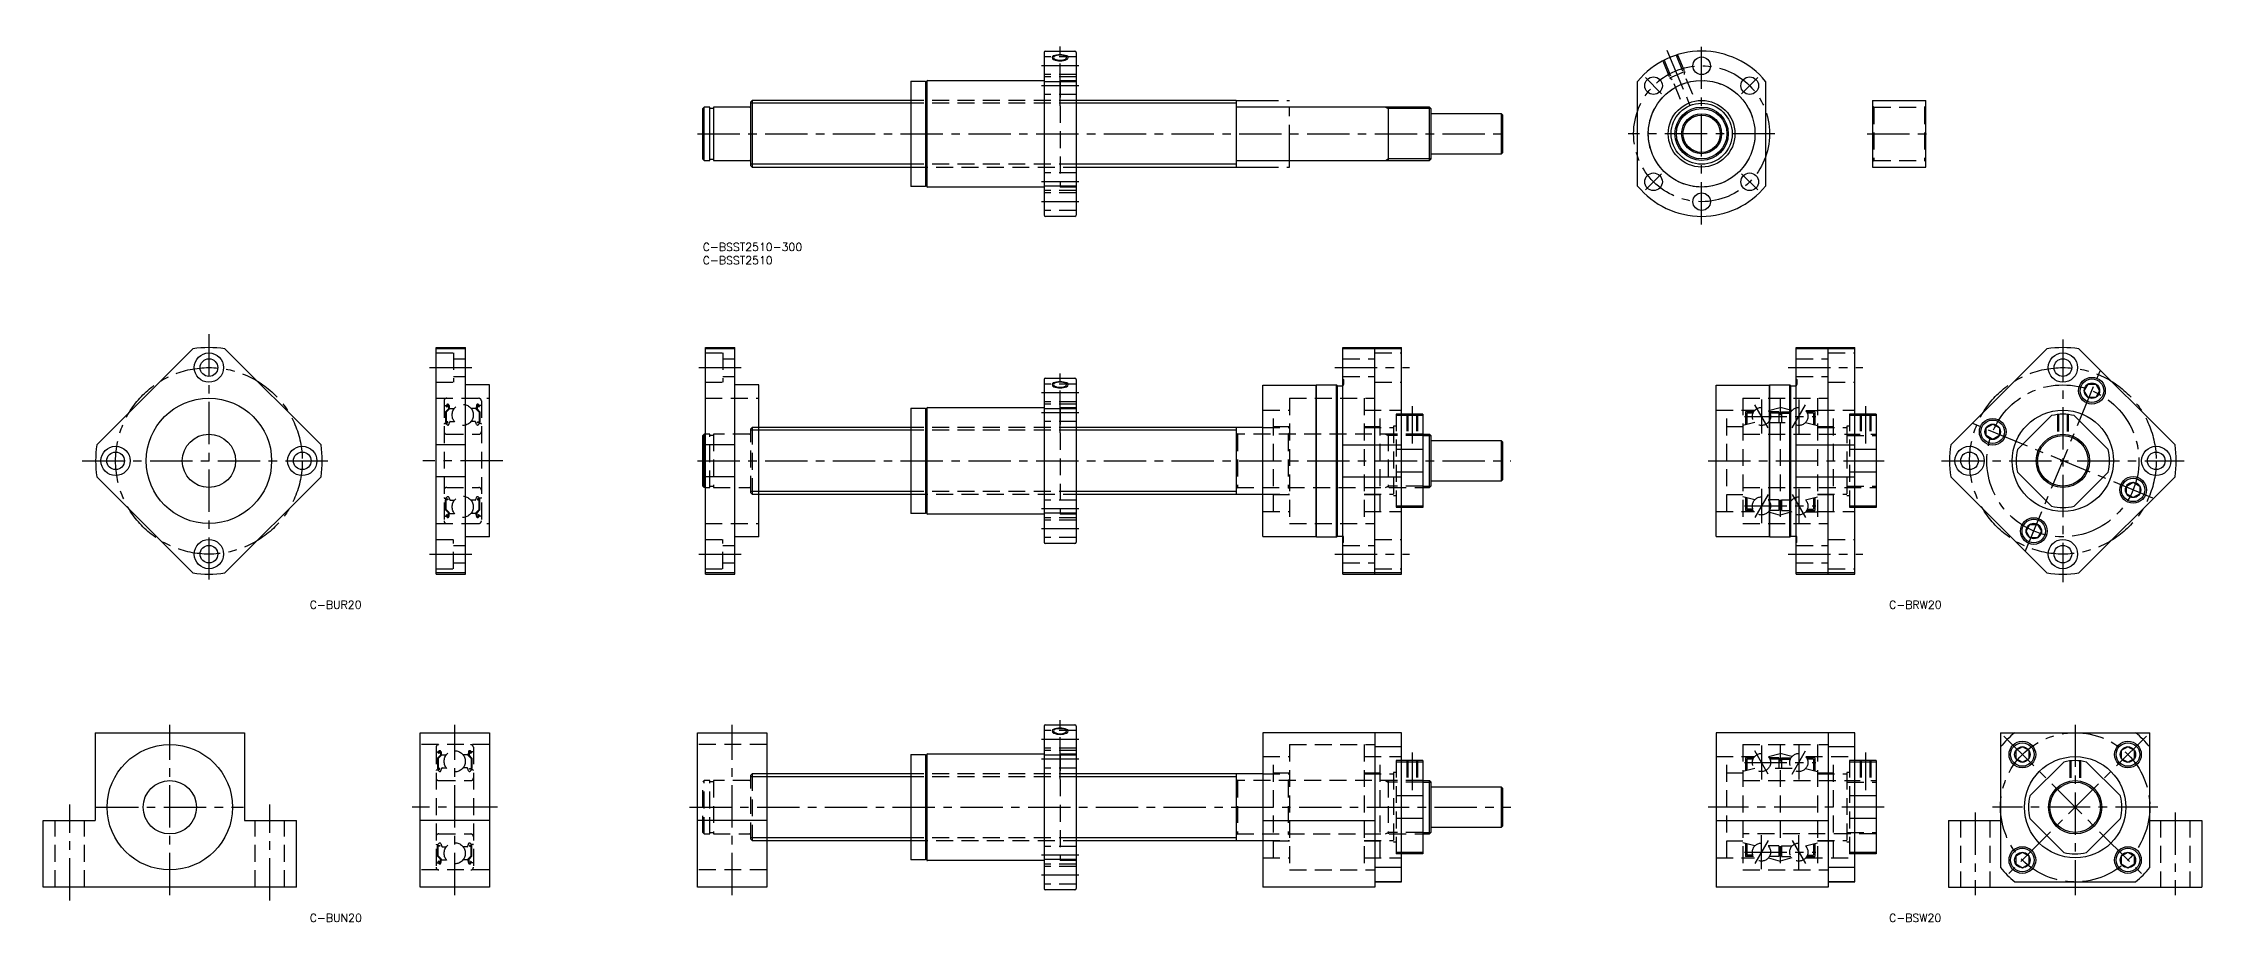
# Model space of a CAD drawing. Extents: x -247 to 562, y -255 to 75.
import ezdxf

# ---------------------------------------------------------------- set-up
doc = ezdxf.new("R2010")
doc.units = 0
doc.header["$LTSCALE"] = 0.5
for name, pattern in [('CENTER', [50.8, 31.75, -6.35, 6.35, -6.35]), ('DASHED', [19.05, 12.7, -6.35]), ('PHANTOM', [63.5, 31.75, -6.35, 6.35, -6.35, 6.35, -6.35])]:
    doc.linetypes.add(name, pattern=pattern)
for name, color, linetype in [('MSM_CENTER', 1, 'CENTER'), ('MSM_CONTINUOUS', 7, 'CONTINUOUS'), ('MSM_DASHED', 4, 'DASHED'), ('MSM_IMAGINARY', 6, 'PHANTOM'), ('MSM_NARROW', 5, 'CONTINUOUS'), ('MSM_PART_NUMBER', 7, 'CONTINUOUS')]:
    doc.layers.add(name, color=color, linetype=linetype)
doc.styles.get("Standard").update_dxf_attribs({"font": 'txt.shx', "height": 3, "bigfont": 'bigfont.shx'})

# ---------------------------------------------------------------- blocks, each defined once
blk = doc.blocks.new('*U49')
at = {"layer": 'MSM_PART_NUMBER'}
blk.add_text('C-BSST2510-300', height=3, dxfattribs=at).set_placement((0, -3))
blk = doc.blocks.new('*U50')
at = {"layer": 'MSM_PART_NUMBER'}
blk.add_text('C-BSST2510', height=3, dxfattribs=at).set_placement((0, -8))
blk = doc.blocks.new('*U51')
at = {"layer": 'MSM_PART_NUMBER'}
blk.add_text('C-BUR20', height=3, dxfattribs=at).set_placement((-147.36, -137.26))
blk = doc.blocks.new('*U52')
at = {"layer": 'MSM_PART_NUMBER'}
blk.add_text('C-BUN20', height=3, dxfattribs=at).set_placement((-147.36, -254.76))
blk = doc.blocks.new('*U53')
at = {"layer": 'MSM_PART_NUMBER'}
blk.add_text('C-BSW20', height=3, dxfattribs=at).set_placement((444.87, -254.76))
blk = doc.blocks.new('*U54')
at = {"layer": 'MSM_PART_NUMBER'}
blk.add_text('C-BRW20', height=3, dxfattribs=at).set_placement((444.87, -137.26))

msp = doc.modelspace()

# ---------------------------------------------------------------- linework, layer by layer
at = {"layer": 'MSM_CENTER'}
for p, q in [((134, 51.5), (134, 74)), ((374.57, 7), (374.57, 75)), ((141, 66.5), (127, 66.5)), ((361.56, 72.41), (370.57, 50.66)), ((141, 59.03), (127, 59.03)), ((359.58, 55.99), (353.5, 62.07)), ((395.64, 62.07), (389.56, 55.99)), ((-2, 41), (302, 41)), ((402.07, 41), (347.07, 41)), ((436.63, 41), (460.63, 41)), ((359.58, 26.01), (353.5, 19.93)), ((395.64, 19.93), (389.56, 26.01)), ((141, 22.97), (127, 22.97)), ((141, 15.5), (127, 15.5)), ((-185.16, -34.26), (-185.16, -129.26)), ((510.03, -36.26), (510.03, -127.26)), ((-102.5, -46.76), (-86.5, -46.76)), ((-1.5, -46.76), (14.5, -46.76)), ((237, -46.76), (265, -46.76)), ((407, -46.76), (435, -46.76)), ((496.06, -115.48), (523.99, -48.03)), ((141, -56.26), (127, -56.26)), ((134, -71.26), (134, -48.76)), ((141, -63.72), (127, -63.72)), ((266, -61.26), (266, -75.3)), ((399.5, -69.41), (394.5, -60.75)), ((397, -58.68), (397, -71.48)), ((408.5, -69.41), (413.5, -60.75)), ((411, -58.68), (411, -71.48)), ((436, -61.26), (436, -75.3)), ((390.6, -65.08), (417.4, -65.08)), ((543.75, -95.72), (476.3, -67.79)), ((-232.66, -81.76), (-137.66, -81.76)), ((-75, -81.76), (-105, -81.76)), ((-2, -81.76), (303, -81.76)), ((377, -81.76), (443, -81.76)), ((464.53, -81.76), (555.53, -81.76)), ((399.5, -94.35), (394.5, -103.01)), ((397, -92.28), (397, -105.08)), ((408.5, -94.35), (413.5, -103.01)), ((411, -92.28), (411, -105.08)), ((141, -99.79), (127, -99.79)), ((390.6, -98.68), (417.4, -98.68)), ((141, -107.26), (127, -107.26)), ((-102.5, -116.76), (-86.5, -116.76)), ((-1.5, -116.76), (14.5, -116.76)), ((237, -116.76), (265, -116.76)), ((407, -116.76), (435, -116.76)), ((-199.82, -244.76), (-199.82, -180.76)), ((-93, -244.76), (-93, -180.76)), ((11, -244.76), (11, -180.76)), ((134, -201.26), (134, -178.76)), ((487.89, -185.02), (541.37, -238.49)), ((541.37, -185.02), (487.89, -238.49)), ((514.63, -180.76), (514.63, -244.76)), ((141, -186.26), (127, -186.26)), ((141, -193.72), (127, -193.72)), ((266, -191.26), (266, -205.3)), ((399.5, -199.29), (394.5, -190.63)), ((397, -188.56), (397, -201.36)), ((408.5, -199.29), (413.5, -190.63)), ((411, -188.56), (411, -201.36)), ((436, -191.26), (436, -205.3)), ((390.6, -194.96), (417.4, -194.96)), ((-237.32, -246.76), (-237.32, -210.76)), ((-227.5, -211.76), (-172.15, -211.76)), ((-162.32, -246.76), (-162.32, -210.76)), ((-77, -211.76), (-109, -211.76)), ((-5, -211.76), (303, -211.76)), ((443, -211.76), (377, -211.76)), ((477.13, -213.76), (477.13, -244.76)), ((545.63, -211.76), (483.63, -211.76)), ((552.13, -213.76), (552.13, -244.76)), ((399.5, -224.23), (394.5, -232.89)), ((397, -234.96), (397, -222.16)), ((408.5, -224.23), (413.5, -232.89)), ((411, -234.96), (411, -222.16)), ((141, -229.79), (127, -229.79)), ((390.6, -228.56), (417.4, -228.56)), ((141, -237.26), (127, -237.26))]:
    msp.add_line(p, q, dxfattribs=at)
for centre, radius in [((374.57, 41), 25.5), ((-185.16, -81.76), 35), ((510.03, -81.76), 35), ((510.03, -81.76), 28.5), ((514.63, -211.76), 28)]:
    msp.add_circle(centre, radius, dxfattribs=at)
at = {"layer": 'MSM_CONTINUOUS'}
for p, q in [((128, 71.5), (128, 10.5)), ((128.5, 72), (139.5, 72)), ((140, 71.5), (140, 10.5)), ((78, 60.75), (78, 21.25)), ((78, 60.75), (83.5, 60.75)), ((83.5, 60.75), (83.5, 21.25)), ((83.5, 60.5), (84, 60.5)), ((84, 60.7), (84, 21.3)), ((84.3, 61), (128, 61)), ((128, 60.62), (140, 60.62)), ((350.57, 21.38), (350.57, 60.62)), ((398.57, 60.62), (398.57, 21.38)), ((0.5, 51), (0, 50.5)), ((0, 31.5), (0, 50.5)), ((2.65, 51), (0.5, 51)), ((0.5, 31), (0.5, 51)), ((2.65, 31), (2.65, 51)), ((4, 50.5), (2.65, 50.5)), ((17.7, 51), (4, 51)), ((4, 51), (4, 31)), ((18.5, 53.5), (18, 53)), ((18, 29), (18, 53)), ((18.5, 53.5), (18.5, 28.5)), ((78, 53.5), (18.5, 53.5)), ((200, 53.5), (140, 53.5)), ((200, 53.5), (200, 28.5)), ((272.5, 51), (200.3, 51)), ((257, 51), (257, 31)), ((273, 50.5), (272.5, 51)), ((272.5, 31), (272.5, 51)), ((273, 50.5), (273, 31.5)), ((438.63, 53.5), (438.63, 28.5)), ((438.63, 53.5), (458.63, 53.5)), ((458.63, 28.5), (458.63, 53.5)), ((299.5, 48.5), (273, 48.5)), ((300, 48), (299.5, 48.5)), ((299.5, 33.5), (299.5, 48.5)), ((300, 34), (300, 48)), ((273, 33.5), (299.5, 33.5)), ((299.5, 33.5), (300, 34)), ((0, 31.5), (0.5, 31)), ((0.5, 31), (2.65, 31)), ((2.65, 31.5), (4, 31.5)), ((4, 31), (17.7, 31)), ((18, 29), (18.5, 28.5)), ((18.5, 28.5), (78, 28.5)), ((140, 28.5), (200, 28.5)), ((200.3, 31), (272.5, 31)), ((272.5, 31), (273, 31.5)), ((438.63, 28.5), (458.63, 28.5)), ((83.5, 21.25), (78, 21.25)), ((84, 21.5), (83.5, 21.5)), ((128, 21), (84.3, 21)), ((140, 21.38), (128, 21.38)), ((139.5, 10), (128.5, 10)), ((-191.17, -39.68), (-227.24, -75.75)), ((-179.15, -39.68), (-143.09, -75.75)), ((-100, -124.26), (-100, -39.26)), ((-100, -39.26), (-89, -39.26)), ((-89, -39.68), (-100, -39.68)), ((-89, -124.26), (-89, -39.26)), ((1, -124.26), (1, -39.26)), ((1, -39.26), (12, -39.26)), ((12, -39.68), (1, -39.68)), ((12, -124.26), (12, -39.26)), ((240, -39.26), (262, -39.26)), ((240, -124.26), (240, -39.26)), ((262, -39.68), (240, -39.68)), ((252, -124.26), (252, -39.26)), ((262, -124.26), (262, -39.26)), ((410, -39.26), (432, -39.26)), ((410, -124.26), (410, -39.26)), ((432, -39.68), (410, -39.68)), ((422, -124.26), (422, -39.26)), ((432, -124.26), (432, -39.26)), ((467.95, -75.75), (504.02, -39.68)), ((516.04, -39.68), (552.1, -75.75)), ((-80, -53.26), (-89, -53.26)), ((-80, -110.26), (-80, -53.26)), ((21, -53.26), (12, -53.26)), ((21, -110.26), (21, -53.26)), ((128, -51.26), (128, -112.26)), ((128.5, -50.76), (139.5, -50.76)), ((140, -51.26), (140, -112.26)), ((210, -53.41), (230, -53.41)), ((210, -110.11), (210, -53.41)), ((230.15, -53.26), (230, -53.41)), ((230, -110.11), (230, -53.41)), ((230.15, -53.26), (237.7, -53.26)), ((230.15, -110.26), (230.15, -53.26)), ((237.7, -53.26), (238, -53.56)), ((237.7, -110.26), (237.7, -53.26)), ((238, -53.56), (239.8, -53.56)), ((238, -109.96), (238, -53.56)), ((380, -53.41), (400, -53.41)), ((380, -110.11), (380, -53.41)), ((400.15, -53.26), (400, -53.41)), ((400, -110.11), (400, -53.41)), ((400.15, -53.26), (407.7, -53.26)), ((400.15, -110.26), (400.15, -53.26)), ((407.7, -53.26), (408, -53.56)), ((407.7, -110.26), (407.7, -53.26)), ((408, -53.56), (409.8, -53.56)), ((408, -109.96), (408, -53.56)), ((518.05, -55.43), (519.49, -52.93)), ((519.49, -57.93), (518.05, -55.43)), ((519.49, -52.93), (522.38, -52.93)), ((522.38, -52.93), (523.82, -55.43)), ((523.82, -55.43), (522.38, -57.93)), ((78, -62.01), (78, -101.51)), ((78, -62.01), (83.5, -62.01)), ((83.5, -62.01), (83.5, -101.51)), ((83.5, -62.26), (84, -62.26)), ((84, -62.06), (84, -101.46)), ((84.3, -61.76), (128, -61.76)), ((128, -62.13), (140, -62.13)), ((270, -64.26), (262, -64.26)), ((270, -64.26), (270, -99.26)), ((440, -64.26), (432, -64.26)), ((440, -64.26), (440, -99.26)), ((522.38, -57.93), (519.49, -57.93)), ((0.5, -71.76), (0, -72.26)), ((0, -91.26), (0, -72.26)), ((0.5, -91.76), (0.5, -71.76)), ((1, -71.76), (0.5, -71.76)), ((78, -69.26), (21, -69.26)), ((210, -69.26), (140, -69.26)), ((200, -69.26), (200, -94.26)), ((270, -64.78), (262, -64.78)), ((270, -71.76), (272.5, -71.76)), ((273, -72.26), (272.5, -71.76)), ((272.5, -91.76), (272.5, -71.76)), ((273, -72.26), (273, -91.26)), ((440, -64.78), (432, -64.78)), ((481.2, -69.41), (483.7, -67.96)), ((481.2, -72.29), (481.2, -69.41)), ((483.7, -73.74), (481.2, -72.29)), ((483.7, -67.96), (486.2, -69.41)), ((486.2, -72.29), (483.7, -73.74)), ((486.2, -69.41), (486.2, -72.29)), ((493.05, -77.52), (505.79, -64.78)), ((514.26, -64.78), (527.01, -77.52)), ((-89, -75.75), (-100, -75.75)), ((12, -75.75), (1, -75.75)), ((240, -75.75), (262, -75.75)), ((270, -77.52), (262, -77.52)), ((299.5, -74.26), (273, -74.26)), ((300, -74.76), (299.5, -74.26)), ((299.5, -89.26), (299.5, -74.26)), ((300, -88.76), (300, -74.76)), ((410, -75.75), (432, -75.75)), ((440, -77.52), (432, -77.52)), ((-227.24, -87.77), (-191.17, -123.83)), ((-143.09, -87.77), (-179.15, -123.83)), ((-89, -87.77), (-100, -87.77)), ((12, -87.77), (1, -87.77)), ((240, -87.77), (262, -87.77)), ((270, -85.99), (262, -85.99)), ((299.5, -89.26), (300, -88.76)), ((410, -87.77), (432, -87.77)), ((440, -85.99), (432, -85.99)), ((504.02, -123.83), (467.95, -87.77)), ((493.05, -85.99), (505.79, -98.74)), ((514.26, -98.74), (527.01, -85.99)), ((552.1, -87.77), (516.04, -123.83)), ((0, -91.26), (0.5, -91.76)), ((1, -91.76), (0.5, -91.76)), ((21, -94.26), (78, -94.26)), ((140, -94.26), (210, -94.26)), ((270, -91.76), (272.5, -91.76)), ((272.5, -91.76), (273, -91.26)), ((273, -89.26), (299.5, -89.26)), ((533.86, -91.22), (536.36, -89.78)), ((533.86, -94.11), (533.86, -91.22)), ((536.36, -95.55), (533.86, -94.11)), ((536.36, -89.78), (538.86, -91.22)), ((538.86, -94.11), (536.36, -95.55)), ((538.86, -91.22), (538.86, -94.11)), ((83.5, -101.51), (78, -101.51)), ((84, -101.26), (83.5, -101.26)), ((128, -101.76), (84.3, -101.76)), ((140, -101.38), (128, -101.38)), ((270, -98.74), (262, -98.74)), ((270, -99.26), (262, -99.26)), ((440, -98.74), (432, -98.74)), ((440, -99.26), (432, -99.26)), ((-80, -110.26), (-89, -110.26)), ((21, -110.26), (12, -110.26)), ((139.5, -112.76), (128.5, -112.76)), ((210, -110.11), (230, -110.11)), ((230.15, -110.26), (230, -110.11)), ((230.15, -110.26), (237.7, -110.26)), ((237.7, -110.26), (238, -109.96)), ((238, -109.96), (239.8, -109.96)), ((380, -110.11), (400, -110.11)), ((400.15, -110.26), (400, -110.11)), ((400.15, -110.26), (407.7, -110.26)), ((407.7, -110.26), (408, -109.96)), ((408, -109.96), (409.8, -109.96)), ((496.23, -108.09), (497.68, -105.59)), ((497.68, -110.59), (496.23, -108.09)), ((497.68, -105.59), (500.56, -105.59)), ((500.56, -110.59), (497.68, -110.59)), ((500.56, -105.59), (502.01, -108.09)), ((502.01, -108.09), (500.56, -110.59)), ((-89, -123.83), (-100, -123.83)), ((-100, -124.26), (-89, -124.26)), ((12, -123.83), (1, -123.83)), ((1, -124.26), (12, -124.26)), ((262, -123.83), (240, -123.83)), ((240, -124.26), (262, -124.26)), ((432, -123.83), (410, -123.83)), ((410, -124.26), (432, -124.26)), ((-227.82, -183.76), (-227.82, -216.76)), ((-227.82, -183.76), (-171.82, -183.76)), ((-171.82, -183.76), (-171.82, -216.76)), ((-106, -241.76), (-106, -183.76)), ((-106, -183.76), (-80, -183.76)), ((-80, -183.76), (-80, -241.76)), ((-2, -241.76), (-2, -183.76)), ((-2, -183.76), (24, -183.76)), ((24, -183.76), (24, -241.76)), ((128, -181.26), (128, -242.26)), ((128.5, -180.76), (139.5, -180.76)), ((140, -181.26), (140, -242.26)), ((210, -183.76), (210, -241.76)), ((262, -183.76), (210, -183.76)), ((252, -183.76), (252, -241.76)), ((262, -183.76), (252, -183.76)), ((262, -239.76), (262, -183.76)), ((380, -183.76), (380, -241.76)), ((432, -183.76), (380, -183.76)), ((422, -183.76), (422, -241.76)), ((432, -183.76), (422, -183.76)), ((432, -239.76), (432, -183.76)), ((486.63, -183.76), (542.63, -183.76)), ((486.63, -183.76), (486.63, -234.38)), ((542.63, -234.38), (542.63, -183.76)), ((78, -192.01), (78, -231.51)), ((78, -192.01), (83.5, -192.01)), ((83.5, -192.01), (83.5, -231.51)), ((83.5, -192.26), (84, -192.26)), ((84, -192.06), (84, -231.46)), ((84.3, -191.76), (128, -191.76)), ((128, -192.13), (140, -192.13)), ((262, -189.13), (252, -189.13)), ((270, -194.26), (262, -194.26)), ((270, -194.26), (270, -229.26)), ((432, -189.13), (422, -189.13)), ((440, -194.26), (432, -194.26)), ((440, -194.26), (440, -229.26)), ((494.83, -189.07), (492.33, -190.51)), ((492.33, -190.51), (492.33, -193.4)), ((492.33, -193.4), (494.83, -194.84)), ((497.33, -190.51), (494.83, -189.07)), ((494.83, -194.84), (497.33, -193.4)), ((497.33, -193.4), (497.33, -190.51)), ((534.43, -189.07), (531.93, -190.51)), ((531.93, -190.51), (531.93, -193.4)), ((531.93, -193.4), (534.43, -194.84)), ((536.93, -190.51), (534.43, -189.07)), ((534.43, -194.84), (536.93, -193.4)), ((536.93, -193.4), (536.93, -190.51)), ((78, -199.26), (24, -199.26)), ((210, -199.26), (140, -199.26)), ((200, -199.26), (200, -224.26)), ((270, -194.78), (262, -194.78)), ((270, -201.76), (272.5, -201.76)), ((273, -202.26), (272.5, -201.76)), ((272.5, -221.76), (272.5, -201.76)), ((273, -202.26), (273, -221.26)), ((440, -194.78), (432, -194.78)), ((497.65, -207.52), (510.4, -194.78)), ((518.86, -194.78), (531.61, -207.52)), ((270, -207.52), (262, -207.52)), ((299.5, -204.26), (273, -204.26)), ((300, -204.76), (299.5, -204.26)), ((299.5, -219.26), (299.5, -204.26)), ((300, -218.76), (300, -204.76)), ((440, -207.52), (432, -207.52)), ((-247.32, -241.76), (-247.32, -216.76)), ((-247.32, -216.76), (-227.82, -216.76)), ((-171.82, -216.76), (-152.32, -216.76)), ((-152.32, -241.76), (-152.32, -216.76)), ((-80, -216.76), (-106, -216.76)), ((24, -216.76), (-2, -216.76)), ((210, -216.76), (252, -216.76)), ((270, -215.99), (262, -215.99)), ((380, -216.76), (422, -216.76)), ((440, -215.99), (432, -215.99)), ((467.13, -216.76), (486.63, -216.76)), ((467.13, -216.76), (467.13, -241.76)), ((497.65, -215.99), (510.4, -228.74)), ((518.86, -228.74), (531.61, -215.99)), ((542.63, -216.76), (562.13, -216.76)), ((562.13, -216.76), (562.13, -241.76)), ((24, -224.26), (78, -224.26)), ((140, -224.26), (210, -224.26)), ((270, -221.76), (272.5, -221.76)), ((272.5, -221.76), (273, -221.26)), ((273, -219.26), (299.5, -219.26)), ((299.5, -219.26), (300, -218.76)), ((83.5, -231.51), (78, -231.51)), ((84, -231.26), (83.5, -231.26)), ((128, -231.76), (84.3, -231.76)), ((140, -231.38), (128, -231.38)), ((262, -234.38), (252, -234.38)), ((270, -228.74), (262, -228.74)), ((270, -229.26), (262, -229.26)), ((432, -234.38), (422, -234.38)), ((440, -228.74), (432, -228.74)), ((440, -229.26), (432, -229.26)), ((494.83, -228.67), (492.33, -230.11)), ((492.33, -230.11), (492.33, -233)), ((492.33, -233), (494.83, -234.44)), ((497.33, -230.11), (494.83, -228.67)), ((494.83, -234.44), (497.33, -233)), ((497.33, -233), (497.33, -230.11)), ((534.43, -228.67), (531.93, -230.11)), ((531.93, -230.11), (531.93, -233)), ((531.93, -233), (534.43, -234.44)), ((536.93, -230.11), (534.43, -228.67)), ((534.43, -234.44), (536.93, -233)), ((536.93, -233), (536.93, -230.11)), ((-152.32, -241.76), (-247.32, -241.76)), ((-80, -241.76), (-106, -241.76)), ((24, -241.76), (-2, -241.76)), ((139.5, -242.76), (128.5, -242.76)), ((252, -241.76), (210, -241.76)), ((252, -239.76), (262, -239.76)), ((262, -239.76), (252, -239.76)), ((422, -241.76), (380, -241.76)), ((422, -239.76), (432, -239.76)), ((432, -239.76), (422, -239.76)), ((467.13, -241.76), (562.13, -241.76)), ((492, -239.76), (537.26, -239.76))]:
    msp.add_line(p, q, dxfattribs=at)
for centre, radius in [((374.57, 66.5), 3.3), ((356.54, 59.03), 3.3), ((374.57, 41), 20), ((392.6, 59.03), 3.3), ((374.57, 41), 12.5), ((374.57, 41), 10), ((374.57, 41), 7.5), ((374.57, 41), 7), ((356.54, 22.97), 3.3), ((392.6, 22.97), 3.3), ((374.57, 15.5), 3.3), ((-185.16, -46.76), 5.5), ((-185.16, -46.76), 3.3), ((510.03, -46.76), 5.5), ((510.03, -46.76), 3.3), ((520.93, -55.43), 5), ((520.93, -55.43), 4.4), ((520.93, -55.43), 2.89), ((-185.16, -81.76), 23.5), ((510.03, -81.76), 19), ((-185.16, -81.76), 10), ((483.7, -70.85), 5), ((483.7, -70.85), 4.4), ((483.7, -70.85), 2.89), ((510.03, -81.76), 9.46), ((-220.16, -81.76), 5.5), ((-220.16, -81.76), 3.3), ((-150.16, -81.76), 5.5), ((-150.16, -81.76), 3.3), ((475.03, -81.76), 5.5), ((475.03, -81.76), 3.3), ((545.03, -81.76), 5.5), ((545.03, -81.76), 3.3), ((536.36, -92.66), 5), ((536.36, -92.66), 4.4), ((536.36, -92.66), 2.89), ((499.12, -108.09), 5), ((499.12, -108.09), 4.4), ((499.12, -108.09), 2.89), ((-185.16, -116.76), 5.5), ((510.03, -116.76), 5.5), ((-185.16, -116.76), 3.3), ((510.03, -116.76), 3.3), ((-199.82, -211.76), 23.5), ((494.83, -191.96), 5), ((494.83, -191.96), 4.4), ((494.83, -191.96), 2.89), ((514.63, -211.76), 19), ((534.43, -191.96), 5), ((534.43, -191.96), 4.4), ((534.43, -191.96), 2.89), ((-199.82, -211.76), 10), ((514.63, -211.76), 9.46), ((494.83, -231.55), 5), ((534.43, -231.55), 5), ((494.83, -231.55), 4.4), ((494.83, -231.55), 2.89), ((534.43, -231.55), 4.4), ((534.43, -231.55), 2.89)]:
    msp.add_circle(centre, radius, dxfattribs=at)
for centre, radius, start, end in [((128.5, 71.5), 0.5, 90, 180), ((132.06, 69.64), 0.52, 109.34948, 180), ((132.23, 69.64), 0.684, 180, 247.86532), ((134, 64.12), 6.37, 70.65052, 109.34948), ((134, 74), 5.39, 247.86532, 292.13468), ((135.77, 69.64), 0.684, 292.13468, 0), ((135.94, 69.64), 0.52, 0, 70.65052), ((139.5, 71.5), 0.5, 0, 90), ((374.57, 41), 31, 39.26803, 140.73197), ((84.3, 60.7), 0.3, 90, 180), ((17.7, 51.3), 0.3, 270, 0), ((200.3, 51.3), 0.3, 180, 270), ((17.7, 30.7), 0.3, 0, 90), ((200.3, 30.7), 0.3, 90, 180), ((84.3, 21.3), 0.3, 180, 270), ((374.57, 41), 31, 219.26803, 320.73197), ((128.5, 10.5), 0.5, 180, 270), ((139.5, 10.5), 0.5, 270, 0), ((-185.16, -81.76), 42.5, 81.8699, 98.1301), ((510.03, -81.76), 42.5, 81.8699, 98.1301), ((128.5, -51.26), 0.5, 90, 180), ((132.06, -53.12), 0.52, 109.34948, 180), ((132.23, -53.12), 0.684, 180, 247.86532), ((134, -58.64), 6.37, 70.65052, 109.34948), ((134, -48.75), 5.39, 247.86532, 292.13468), ((135.77, -53.12), 0.684, 292.13468, 0), ((135.94, -53.12), 0.52, 0, 70.65052), ((139.5, -51.26), 0.5, 0, 90), ((239.8, -53.06), 0.5, 270, 293.57818), ((409.8, -53.06), 0.5, 270, 293.57818), ((84.3, -62.06), 0.3, 90, 180), ((510.03, -81.76), 17.5, 76.00272, 103.99728), ((-185.16, -81.76), 42.5, 171.8699, 188.1301), ((-185.16, -81.76), 42.5, 351.8699, 8.1301), ((510.03, -81.76), 42.5, 171.8699, 188.1301), ((510.03, -81.76), 17.5, 166.00272, 193.99728), ((510.03, -81.76), 17.5, 346.00272, 13.99728), ((510.03, -81.76), 42.5, 351.8699, 8.1301), ((84.3, -101.46), 0.3, 180, 270), ((510.03, -81.76), 17.5, 256.00272, 283.99728), ((128.5, -112.26), 0.5, 180, 270), ((139.5, -112.26), 0.5, 270, 0), ((239.8, -110.46), 0.5, 66.42182, 90), ((409.8, -110.46), 0.5, 66.42182, 90), ((-185.16, -81.76), 42.5, 261.8699, 278.1301), ((510.03, -81.76), 42.5, 261.8699, 278.1301), ((128.5, -181.26), 0.5, 90, 180), ((132.06, -183.12), 0.52, 109.34948, 180), ((132.23, -183.12), 0.684, 180, 247.86532), ((134, -188.64), 6.37, 70.65052, 109.34948), ((134, -178.75), 5.39, 247.86532, 292.13468), ((135.77, -183.12), 0.684, 292.13468, 0), ((135.94, -183.12), 0.52, 0, 70.65052), ((139.5, -181.26), 0.5, 0, 90), ((514.63, -211.76), 36, 128.94244, 141.05756), ((514.63, -211.76), 36, 38.94244, 51.05756), ((84.3, -192.06), 0.3, 90, 180), ((514.63, -211.76), 17.5, 76.00272, 103.99728), ((514.63, -211.76), 17.5, 166.00272, 193.99728), ((514.63, -211.76), 17.5, 346.00272, 13.99728), ((84.3, -231.46), 0.3, 180, 270), ((514.63, -211.76), 36, 218.94244, 231.05756), ((514.63, -211.76), 17.5, 256.00272, 283.99728), ((514.63, -211.76), 36, 308.94244, 321.05756), ((128.5, -242.26), 0.5, 180, 270), ((139.5, -242.26), 0.5, 270, 0)]:
    msp.add_arc(centre, radius, start, end, dxfattribs=at)
at = {"layer": 'MSM_DASHED'}
for p, q in [((140, 69.8), (128, 69.8)), ((359.99, 68.36), (362.61, 62.03)), ((360.47, 68.61), (367.61, 51.38)), ((365.02, 70.49), (372.15, 53.26)), ((365.53, 70.65), (368.16, 64.32)), ((140, 63.2), (128, 63.2)), ((140, 62.33), (128, 62.33)), ((134, 61), (140, 61)), ((134, 61), (134, 21)), ((362.61, 62.03), (368.16, 64.32)), ((362.61, 62.03), (363.47, 61.37)), ((368.16, 64.32), (368.02, 63.25)), ((140, 53.5), (78, 53.5)), ((140, 52.45), (78, 52.45)), ((140, 55.73), (128, 55.73)), ((439.13, 51), (438.63, 51.5)), ((439.13, 51), (458.13, 51)), ((439.13, 51), (439.13, 31)), ((458.13, 51), (458.63, 51.5)), ((458.13, 51), (458.13, 31)), ((140, 29.55), (78, 29.55)), ((78, 28.5), (140, 28.5)), ((140, 26.27), (128, 26.27)), ((439.13, 31), (438.63, 30.5)), ((439.13, 31), (458.13, 31)), ((458.13, 31), (458.63, 30.5)), ((140, 19.67), (128, 19.67)), ((140, 18.8), (128, 18.8)), ((140, 21), (134, 21)), ((140, 12.2), (128, 12.2)), ((-100, -41.26), (-93.5, -41.26)), ((-93.5, -41.26), (-93.5, -52.26)), ((-93.5, -43.46), (-89, -43.46)), ((1, -41.26), (7.5, -41.26)), ((7.5, -41.26), (7.5, -52.26)), ((7.5, -43.46), (12, -43.46)), ((240, -43.46), (252, -43.46)), ((252, -41.26), (262, -41.26)), ((410, -43.46), (422, -43.46)), ((422, -41.26), (432, -41.26)), ((-100, -52.26), (-93.5, -52.26)), ((-93.5, -50.06), (-89, -50.06)), ((1, -52.26), (7.5, -52.26)), ((7.5, -50.06), (12, -50.06)), ((140, -52.96), (128, -52.96)), ((240, -50.06), (252, -50.06)), ((240, -50.96), (240.3, -51.26)), ((240.3, -51.26), (240.3, -53.06)), ((252, -52.26), (262, -52.26)), ((410, -50.06), (422, -50.06)), ((410, -50.96), (410.3, -51.26)), ((410.3, -51.26), (410.3, -53.06)), ((422, -52.26), (432, -52.26)), ((-100, -58.26), (-80, -58.26)), ((-97, -59.26), (-97, -104.26)), ((-96.8, -60.96), (-96.22, -60.96)), ((-95.37, -62.25), (-96.47, -63.35)), ((-96.47, -63.35), (-96.47, -67.16)), ((-96.22, -60.96), (-96, -60.69)), ((-95.95, -61.57), (-96.18, -61.38)), ((-95.07, -62.38), (-96.17, -63.48)), ((-96.17, -63.48), (-96.17, -67.16)), ((-95.99, -61.15), (-95.77, -60.89)), ((-95.76, -61.34), (-95.99, -61.15)), ((-95.95, -61.57), (-95.76, -61.34)), ((-95.42, -61.01), (-95.37, -62.25)), ((-95.12, -60.97), (-95.04, -61.87)), ((-95.07, -61.53), (-95.07, -62.38)), ((-94.84, -62.06), (-93.12, -62.06)), ((-85.16, -62.06), (-86.88, -62.06)), ((-84.88, -60.97), (-84.96, -61.87)), ((-84.93, -61.53), (-84.93, -62.38)), ((-84.93, -62.38), (-83.83, -63.48)), ((-84.58, -61.01), (-84.63, -62.25)), ((-84.63, -62.25), (-83.53, -63.35)), ((-84.24, -61.34), (-84.01, -61.15)), ((-84.05, -61.57), (-84.24, -61.34)), ((-84.01, -61.15), (-84.23, -60.89)), ((-84.05, -61.57), (-83.82, -61.38)), ((-83.78, -60.96), (-84, -60.69)), ((-83.83, -63.48), (-83.83, -67.16)), ((-83.2, -60.96), (-83.78, -60.96)), ((-83.53, -63.35), (-83.53, -67.16)), ((-83, -59.26), (-83, -104.26)), ((1, -58.26), (21, -58.26)), ((140, -59.56), (128, -59.56)), ((140, -60.42), (128, -60.42)), ((134, -61.76), (140, -61.76)), ((134, -61.76), (134, -101.76)), ((210, -62.76), (220, -62.76)), ((214, -100.76), (214, -62.76)), ((220, -58.26), (252, -58.26)), ((220, -58.26), (220, -105.26)), ((248, -58.26), (248, -105.26)), ((248, -62.76), (262, -62.76)), ((254, -100.76), (254, -62.76)), ((260, -64.26), (260, -99.26)), ((262, -64.26), (260, -64.26)), ((264, -64.26), (264, -71.76)), ((264.38, -64.26), (264.38, -71.76)), ((267.62, -64.26), (267.62, -71.76)), ((268, -64.26), (268, -71.76)), ((380, -62.76), (390, -62.76)), ((384, -100.76), (384, -62.76)), ((390, -58.26), (422, -58.26)), ((390, -58.26), (390, -105.26)), ((394.41, -62.88), (390, -62.88)), ((391, -63.37), (391, -68.23)), ((394.06, -63.37), (391, -63.37)), ((391.5, -63.87), (391.5, -68.11)), ((393.82, -63.87), (391.5, -63.87)), ((399.59, -62.88), (404, -61.68)), ((403.5, -63.37), (399.94, -63.37)), ((403.5, -63.87), (400.18, -63.87)), ((403.5, -63.37), (403.5, -67.38)), ((404, -58.26), (404, -105.26)), ((408.41, -62.88), (404, -61.68)), ((404.5, -63.37), (404.5, -67.38)), ((404.5, -63.37), (408.06, -63.37)), ((404.5, -63.87), (407.82, -63.87)), ((413.59, -62.88), (418, -62.88)), ((417, -63.37), (413.94, -63.37)), ((416.5, -63.87), (414.18, -63.87)), ((416.5, -63.87), (416.5, -68.11)), ((417, -63.37), (417, -68.23)), ((418, -58.26), (418, -105.26)), ((418, -62.76), (432, -62.76)), ((424, -100.76), (424, -62.76)), ((430, -64.26), (430, -99.26)), ((432, -64.26), (430, -64.26)), ((434, -64.26), (434, -72.3)), ((434.38, -64.26), (434.38, -72.3)), ((437.62, -64.26), (437.62, -72.3)), ((438, -64.26), (438, -72.3)), ((508.03, -64.37), (508.03, -72.51)), ((508.41, -64.33), (508.41, -72.44)), ((511.65, -64.33), (511.65, -72.44)), ((512.03, -64.37), (512.03, -72.51)), ((-96.8, -67.76), (-96.3, -67.76)), ((-96.3, -67.76), (-95.93, -68.13)), ((-95.55, -67.16), (-96.17, -67.16)), ((-96.17, -67.46), (-95.55, -67.46)), ((-96, -71.76), (-84, -71.76)), ((-95.55, -67.46), (-95.55, -67.16)), ((-95.22, -68.11), (-94.85, -67.09)), ((-94.66, -66.96), (-93.12, -66.96)), ((-85.34, -66.96), (-86.88, -66.96)), ((-84.78, -68.11), (-85.15, -67.09)), ((-84.45, -67.46), (-84.45, -67.16)), ((-84.45, -67.16), (-83.83, -67.16)), ((-83.83, -67.46), (-84.45, -67.46)), ((-83.7, -67.76), (-84.07, -68.13)), ((-83.2, -67.76), (-83.7, -67.76)), ((2.65, -71.76), (1, -71.76)), ((2.65, -91.76), (2.65, -71.76)), ((4, -72.26), (2.65, -72.26)), ((17.7, -71.76), (4, -71.76)), ((4, -71.76), (4, -91.76)), ((18.5, -69.26), (18, -69.76)), ((18, -93.76), (18, -69.76)), ((21, -70.3), (18, -70.3)), ((18.5, -69.26), (18.5, -94.26)), ((21, -69.26), (18.5, -69.26)), ((140, -69.26), (78, -69.26)), ((140, -70.3), (78, -70.3)), ((140, -67.02), (128, -67.02)), ((200.5, -71.76), (200, -71.26)), ((270, -71.76), (200.3, -71.76)), ((200.5, -71.76), (200.5, -91.76)), ((210, -69.26), (220, -69.26)), ((220, -69.01), (214, -69.01)), ((219.5, -71.76), (220, -71.26)), ((219.5, -71.76), (219.5, -91.76)), ((254, -69.01), (248, -69.01)), ((248, -69.26), (259, -69.26)), ((256.06, -71.76), (257, -72.3)), ((257, -71.76), (257, -91.76)), ((270, -72.3), (257, -72.3)), ((260, -68.76), (259, -68.76)), ((259, -68.76), (259, -94.76)), ((262, -64.78), (260, -64.78)), ((390, -69.01), (384, -69.01)), ((394.5, -67.38), (390, -68.48)), ((390, -71.76), (434, -71.76)), ((399.5, -67.38), (408.5, -67.38)), ((413.5, -67.38), (418, -68.48)), ((424, -69.01), (418, -69.01)), ((418, -69.26), (429, -69.26)), ((430, -68.76), (429, -68.76)), ((429, -68.76), (429, -94.76)), ((429, -72.3), (440, -72.3)), ((432, -64.78), (430, -64.78)), ((438, -71.76), (440, -71.76)), ((262, -77.52), (260, -77.52)), ((432, -77.52), (430, -77.52)), ((262, -85.99), (260, -85.99)), ((432, -85.99), (430, -85.99)), ((-96.8, -95.76), (-96.3, -95.76)), ((-96.47, -100.16), (-96.47, -96.36)), ((-96.3, -95.76), (-95.93, -95.38)), ((-96.17, -96.06), (-95.55, -96.06)), ((-96.17, -100.04), (-96.17, -96.36)), ((-95.55, -96.36), (-96.17, -96.36)), ((-96, -91.76), (-84, -91.76)), ((-95.55, -96.06), (-95.55, -96.36)), ((-95.22, -95.4), (-94.85, -96.42)), ((-94.66, -96.56), (-93.12, -96.56)), ((-85.34, -96.56), (-86.88, -96.56)), ((-84.78, -95.4), (-85.15, -96.42)), ((-84.45, -96.06), (-84.45, -96.36)), ((-83.83, -96.06), (-84.45, -96.06)), ((-84.45, -96.36), (-83.83, -96.36)), ((-83.7, -95.76), (-84.07, -95.38)), ((-83.83, -100.04), (-83.83, -96.36)), ((-83.2, -95.76), (-83.7, -95.76)), ((-83.53, -100.16), (-83.53, -96.36)), ((1, -91.76), (2.65, -91.76)), ((2.65, -91.26), (4, -91.26)), ((4, -91.76), (17.7, -91.76)), ((21, -93.21), (18, -93.21)), ((18, -93.76), (18.5, -94.26)), ((18.5, -94.26), (21, -94.26)), ((140, -93.21), (78, -93.21)), ((78, -94.26), (140, -94.26)), ((140, -96.49), (128, -96.49)), ((200.5, -91.76), (200, -92.26)), ((200.3, -91.76), (270, -91.76)), ((210, -94.26), (220, -94.26)), ((220, -94.51), (214, -94.51)), ((219.5, -91.76), (220, -92.26)), ((248, -94.26), (259, -94.26)), ((254, -94.51), (248, -94.51)), ((256.06, -91.76), (257, -91.21)), ((270, -91.21), (257, -91.21)), ((259, -94.76), (260, -94.76)), ((390, -94.51), (384, -94.51)), ((390, -91.76), (440, -91.76)), ((394.5, -96.38), (390, -95.28)), ((391, -95.52), (391, -100.39)), ((391.5, -95.65), (391.5, -99.89)), ((403.5, -96.38), (399.5, -96.38)), ((403.5, -96.38), (403.5, -100.39)), ((404.5, -96.38), (404.5, -100.39)), ((404.5, -96.38), (408.5, -96.38)), ((413.5, -96.38), (418, -95.28)), ((416.5, -95.65), (416.5, -99.89)), ((417, -95.52), (417, -100.39)), ((418, -94.26), (429, -94.26)), ((424, -94.51), (418, -94.51)), ((429, -91.21), (440, -91.21)), ((429, -94.76), (430, -94.76)), ((-96.8, -102.56), (-96.22, -102.56)), ((-95.37, -101.26), (-96.47, -100.16)), ((-96.22, -102.56), (-96, -102.82)), ((-95.95, -101.94), (-96.18, -102.13)), ((-95.07, -101.14), (-96.17, -100.04)), ((-95.76, -102.17), (-95.99, -102.36)), ((-95.99, -102.36), (-95.77, -102.62)), ((-95.95, -101.94), (-95.76, -102.17)), ((-95.42, -102.5), (-95.37, -101.26)), ((-95.12, -102.54), (-95.04, -101.64)), ((-95.07, -101.98), (-95.07, -101.14)), ((-94.84, -101.46), (-93.12, -101.46)), ((-85.16, -101.46), (-86.88, -101.46)), ((-84.88, -102.54), (-84.96, -101.64)), ((-84.93, -101.14), (-83.83, -100.04)), ((-84.93, -101.98), (-84.93, -101.14)), ((-84.63, -101.26), (-83.53, -100.16)), ((-84.58, -102.5), (-84.63, -101.26)), ((-84.05, -101.94), (-84.24, -102.17)), ((-84.24, -102.17), (-84.01, -102.36)), ((-84.01, -102.36), (-84.23, -102.62)), ((-84.05, -101.94), (-83.82, -102.13)), ((-83.78, -102.56), (-84, -102.82)), ((-83.2, -102.56), (-83.78, -102.56)), ((140, -103.09), (128, -103.09)), ((140, -103.96), (128, -103.96)), ((140, -101.76), (134, -101.76)), ((210, -100.76), (220, -100.76)), ((248, -100.76), (262, -100.76)), ((262, -98.74), (260, -98.74)), ((262, -99.26), (260, -99.26)), ((380, -100.76), (390, -100.76)), ((394.41, -100.88), (390, -100.88)), ((394.06, -100.39), (391, -100.39)), ((393.82, -99.89), (391.5, -99.89)), ((399.59, -100.88), (404, -102.08)), ((403.5, -100.39), (399.94, -100.39)), ((408.41, -100.88), (404, -102.08)), ((404.5, -100.39), (408.06, -100.39)), ((413.59, -100.88), (418, -100.88)), ((413.94, -100.39), (417, -100.39)), ((414.18, -99.89), (416.5, -99.89)), ((418, -100.76), (432, -100.76)), ((432, -98.74), (430, -98.74)), ((432, -99.26), (430, -99.26)), ((-100, -105.26), (-80, -105.26)), ((-100, -111.26), (-93.5, -111.26)), ((-93.5, -122.26), (-93.5, -111.26)), ((1, -105.26), (21, -105.26)), ((1, -111.26), (7.5, -111.26)), ((7.5, -122.26), (7.5, -111.26)), ((140, -110.56), (128, -110.56)), ((220, -105.26), (252, -105.26)), ((240, -112.56), (240.3, -112.26)), ((240.3, -112.26), (240.3, -110.46)), ((252, -111.26), (262, -111.26)), ((390, -105.26), (422, -105.26)), ((410, -112.56), (410.3, -112.26)), ((410.3, -112.26), (410.3, -110.46)), ((422, -111.26), (432, -111.26)), ((-93.5, -113.46), (-89, -113.46)), ((-93.5, -120.06), (-89, -120.06)), ((7.5, -113.46), (12, -113.46)), ((7.5, -120.06), (12, -120.06)), ((240, -113.46), (252, -113.46)), ((240, -120.06), (252, -120.06)), ((410, -113.46), (422, -113.46)), ((410, -120.06), (422, -120.06)), ((-100, -122.26), (-93.5, -122.26)), ((1, -122.26), (7.5, -122.26)), ((252, -122.26), (262, -122.26)), ((422, -122.26), (432, -122.26)), ((140, -182.96), (128, -182.96)), ((-80, -188.26), (-106, -188.26)), ((-100, -189.26), (-100, -234.26)), ((-99.8, -190.96), (-99.22, -190.96)), ((-98.37, -192.25), (-99.47, -193.35)), ((-99.47, -193.35), (-99.47, -197.16)), ((-99.22, -190.96), (-99, -190.69)), ((-98.95, -191.57), (-99.18, -191.38)), ((-98.07, -192.38), (-99.17, -193.48)), ((-99.17, -193.48), (-99.17, -197.16)), ((-98.99, -191.15), (-98.77, -190.89)), ((-98.76, -191.34), (-98.99, -191.15)), ((-98.95, -191.57), (-98.76, -191.34)), ((-98.42, -191.01), (-98.37, -192.25)), ((-98.12, -190.97), (-98.04, -191.87)), ((-98.07, -191.53), (-98.07, -192.38)), ((-97.84, -192.06), (-96.12, -192.06)), ((-88.16, -192.06), (-89.88, -192.06)), ((-87.88, -190.97), (-87.96, -191.87)), ((-87.93, -191.53), (-87.93, -192.38)), ((-87.93, -192.38), (-86.83, -193.48)), ((-87.58, -191.01), (-87.63, -192.25)), ((-87.63, -192.25), (-86.53, -193.35)), ((-87.24, -191.34), (-87.01, -191.15)), ((-87.05, -191.57), (-87.24, -191.34)), ((-87.01, -191.15), (-87.23, -190.89)), ((-87.05, -191.57), (-86.82, -191.38)), ((-86.78, -190.96), (-87, -190.69)), ((-86.83, -193.48), (-86.83, -197.16)), ((-86.2, -190.96), (-86.78, -190.96)), ((-86.53, -193.35), (-86.53, -197.16)), ((-86, -189.26), (-86, -234.26)), ((24, -188.26), (-2, -188.26)), ((140, -189.56), (128, -189.56)), ((140, -190.42), (128, -190.42)), ((134, -191.76), (140, -191.76)), ((134, -191.76), (134, -231.76)), ((210, -192.76), (220, -192.76)), ((214, -230.76), (214, -192.76)), ((220, -188.26), (252, -188.26)), ((220, -188.26), (220, -235.26)), ((248, -188.26), (248, -235.26)), ((248, -192.76), (262, -192.76)), ((254, -230.76), (254, -192.76)), ((260, -194.26), (260, -229.26)), ((262, -194.26), (260, -194.26)), ((264, -194.26), (264, -201.76)), ((264.38, -194.26), (264.38, -201.76)), ((267.62, -194.26), (267.62, -201.76)), ((268, -194.26), (268, -201.76)), ((380, -192.76), (394.41, -192.76)), ((384, -230.76), (384, -192.76)), ((390, -188.26), (422, -188.26)), ((390, -188.26), (390, -235.26)), ((391, -193.25), (391, -198.11)), ((394.06, -193.25), (391, -193.25)), ((391.5, -193.75), (391.5, -197.99)), ((393.82, -193.75), (391.5, -193.75)), ((399.59, -192.76), (404, -191.56)), ((403.5, -193.25), (399.94, -193.25)), ((403.5, -193.75), (400.18, -193.75)), ((403.5, -193.25), (403.5, -197.26)), ((404, -188.26), (404, -235.26)), ((408.41, -192.76), (404, -191.56)), ((404.5, -193.25), (404.5, -197.26)), ((404.5, -193.25), (408.06, -193.25)), ((404.5, -193.75), (407.82, -193.75)), ((413.59, -192.76), (432, -192.76)), ((417, -193.25), (413.94, -193.25)), ((416.5, -193.75), (414.18, -193.75)), ((416.5, -193.75), (416.5, -197.99)), ((417, -193.25), (417, -198.11)), ((418, -188.26), (418, -235.26)), ((424, -230.76), (424, -192.76)), ((430, -194.26), (430, -229.26)), ((432, -194.26), (430, -194.26)), ((434, -194.26), (434, -202.3)), ((434.38, -194.26), (434.38, -202.3)), ((437.62, -194.26), (437.62, -202.3)), ((438, -194.26), (438, -202.3)), ((-99.8, -197.76), (-99.3, -197.76)), ((-99.3, -197.76), (-98.93, -198.13)), ((-98.55, -197.16), (-99.17, -197.16)), ((-99.17, -197.46), (-98.55, -197.46)), ((-99, -201.76), (-87, -201.76)), ((-98.55, -197.46), (-98.55, -197.16)), ((-98.22, -198.11), (-97.85, -197.09)), ((-97.66, -196.96), (-96.12, -196.96)), ((-88.34, -196.96), (-89.88, -196.96)), ((-87.78, -198.11), (-88.15, -197.09)), ((-87.45, -197.46), (-87.45, -197.16)), ((-87.45, -197.16), (-86.83, -197.16)), ((-86.83, -197.46), (-87.45, -197.46)), ((-86.7, -197.76), (-87.07, -198.13)), ((-86.2, -197.76), (-86.7, -197.76)), ((0.5, -201.76), (0, -202.26)), ((0, -221.26), (0, -202.26)), ((2.65, -201.76), (0.5, -201.76)), ((0.5, -221.76), (0.5, -201.76)), ((2.65, -221.76), (2.65, -201.76)), ((4, -202.26), (2.65, -202.26)), ((17.7, -201.76), (4, -201.76)), ((4, -201.76), (4, -221.76)), ((18.5, -199.26), (18, -199.76)), ((18, -223.76), (18, -199.76)), ((24, -200.3), (18, -200.3)), ((18.5, -199.26), (18.5, -224.26)), ((24, -199.26), (18.5, -199.26)), ((140, -199.26), (78, -199.26)), ((140, -200.3), (78, -200.3)), ((140, -197.02), (128, -197.02)), ((200.5, -201.76), (200, -201.26)), ((270, -201.76), (200.3, -201.76)), ((200.5, -201.76), (200.5, -221.76)), ((210, -199.26), (220, -199.26)), ((220, -199.01), (214, -199.01)), ((219.5, -201.76), (220, -201.26)), ((219.5, -201.76), (219.5, -221.76)), ((254, -199.01), (248, -199.01)), ((248, -199.26), (259, -199.26)), ((256.06, -201.76), (257, -202.3)), ((257, -201.76), (257, -221.76)), ((270, -202.3), (257, -202.3)), ((260, -198.76), (259, -198.76)), ((259, -198.76), (259, -224.76)), ((262, -194.78), (260, -194.78)), ((390, -199.01), (384, -199.01)), ((394.5, -197.26), (390, -198.36)), ((390, -201.76), (434, -201.76)), ((408.5, -197.26), (399.5, -197.26)), ((413.5, -197.26), (418, -198.36)), ((424, -199.01), (418, -199.01)), ((418, -199.26), (429, -199.26)), ((430, -198.76), (429, -198.76)), ((429, -198.76), (429, -224.76)), ((429, -202.3), (440, -202.3)), ((432, -194.78), (430, -194.78)), ((438, -201.76), (440, -201.76)), ((512.63, -194.37), (512.63, -202.51)), ((513.01, -194.33), (513.01, -202.44)), ((516.25, -194.33), (516.25, -202.44)), ((516.63, -194.37), (516.63, -202.51)), ((262, -207.52), (260, -207.52)), ((432, -207.52), (430, -207.52)), ((-242.82, -241.76), (-242.82, -216.76)), ((-231.82, -241.76), (-231.82, -216.76)), ((-167.82, -241.76), (-167.82, -216.76)), ((-156.82, -241.76), (-156.82, -216.76)), ((262, -215.99), (260, -215.99)), ((432, -215.99), (430, -215.99)), ((471.63, -216.76), (471.63, -241.76)), ((482.63, -216.76), (482.63, -241.76)), ((546.63, -216.76), (546.63, -241.76)), ((557.63, -216.76), (557.63, -241.76)), ((-99.8, -225.76), (-99.3, -225.76)), ((-99.47, -230.16), (-99.47, -226.36)), ((-99.3, -225.76), (-98.93, -225.38)), ((-99.17, -226.06), (-98.55, -226.06)), ((-99.17, -230.04), (-99.17, -226.36)), ((-98.55, -226.36), (-99.17, -226.36)), ((-99, -221.76), (-87, -221.76)), ((-98.55, -226.06), (-98.55, -226.36)), ((-98.22, -225.4), (-97.85, -226.42)), ((-97.66, -226.56), (-96.12, -226.56)), ((-88.34, -226.56), (-89.88, -226.56)), ((-87.78, -225.4), (-88.15, -226.42)), ((-87.45, -226.06), (-87.45, -226.36)), ((-86.83, -226.06), (-87.45, -226.06)), ((-87.45, -226.36), (-86.83, -226.36)), ((-86.7, -225.76), (-87.07, -225.38)), ((-86.83, -230.04), (-86.83, -226.36)), ((-86.2, -225.76), (-86.7, -225.76)), ((-86.53, -230.16), (-86.53, -226.36)), ((0, -221.26), (0.5, -221.76)), ((0.5, -221.76), (2.65, -221.76)), ((2.65, -221.26), (4, -221.26)), ((4, -221.76), (17.7, -221.76)), ((24, -223.21), (18, -223.21)), ((18, -223.76), (18.5, -224.26)), ((18.5, -224.26), (24, -224.26)), ((140, -223.21), (78, -223.21)), ((78, -224.26), (140, -224.26)), ((140, -226.49), (128, -226.49)), ((200.5, -221.76), (200, -222.26)), ((200.3, -221.76), (270, -221.76)), ((210, -224.26), (220, -224.26)), ((220, -224.51), (214, -224.51)), ((219.5, -221.76), (220, -222.26)), ((248, -224.26), (259, -224.26)), ((254, -224.51), (248, -224.51)), ((256.06, -221.76), (257, -221.21)), ((270, -221.21), (257, -221.21)), ((259, -224.76), (260, -224.76)), ((390, -224.51), (384, -224.51)), ((440, -221.76), (390, -221.76)), ((394.5, -226.26), (390, -225.16)), ((391, -225.4), (391, -230.26)), ((391.5, -225.52), (391.5, -229.76)), ((403.5, -226.26), (399.5, -226.26)), ((403.5, -226.26), (403.5, -230.26)), ((404.5, -226.26), (404.5, -230.26)), ((404.5, -226.26), (408.5, -226.26)), ((413.5, -226.26), (418, -225.16)), ((416.5, -225.52), (416.5, -229.76)), ((417, -225.4), (417, -230.26)), ((418, -224.26), (429, -224.26)), ((424, -224.51), (418, -224.51)), ((429, -221.21), (440, -221.21)), ((429, -224.76), (430, -224.76)), ((-99.8, -232.56), (-99.22, -232.56)), ((-98.37, -231.26), (-99.47, -230.16)), ((-99.22, -232.56), (-99, -232.82)), ((-98.95, -231.94), (-99.18, -232.13)), ((-98.07, -231.14), (-99.17, -230.04)), ((-98.76, -232.17), (-98.99, -232.36)), ((-98.99, -232.36), (-98.77, -232.62)), ((-98.95, -231.94), (-98.76, -232.17)), ((-98.42, -232.5), (-98.37, -231.26)), ((-98.12, -232.54), (-98.04, -231.64)), ((-98.07, -231.98), (-98.07, -231.14)), ((-97.84, -231.46), (-96.12, -231.46)), ((-88.16, -231.46), (-89.88, -231.46)), ((-87.88, -232.54), (-87.96, -231.64)), ((-87.93, -231.14), (-86.83, -230.04)), ((-87.93, -231.98), (-87.93, -231.14)), ((-87.63, -231.26), (-86.53, -230.16)), ((-87.58, -232.5), (-87.63, -231.26)), ((-87.05, -231.94), (-87.24, -232.17)), ((-87.24, -232.17), (-87.01, -232.36)), ((-87.01, -232.36), (-87.23, -232.62)), ((-87.05, -231.94), (-86.82, -232.13)), ((-86.78, -232.56), (-87, -232.82)), ((-86.2, -232.56), (-86.78, -232.56)), ((140, -233.09), (128, -233.09)), ((140, -233.96), (128, -233.96)), ((140, -231.76), (134, -231.76)), ((210, -230.76), (220, -230.76)), ((248, -230.76), (262, -230.76)), ((262, -228.74), (260, -228.74)), ((262, -229.26), (260, -229.26)), ((380, -230.76), (394.41, -230.76)), ((394.06, -230.26), (391, -230.26)), ((393.82, -229.76), (391.5, -229.76)), ((399.59, -230.76), (404, -231.96)), ((403.5, -230.26), (399.94, -230.26)), ((408.41, -230.76), (404, -231.96)), ((404.5, -230.26), (408.06, -230.26)), ((413.59, -230.76), (432, -230.76)), ((413.94, -230.26), (417, -230.26)), ((414.18, -229.76), (416.5, -229.76)), ((432, -228.74), (430, -228.74)), ((432, -229.26), (430, -229.26)), ((-80, -235.26), (-106, -235.26)), ((24, -235.26), (-2, -235.26)), ((140, -240.56), (128, -240.56)), ((220, -235.26), (252, -235.26)), ((390, -235.26), (422, -235.26))]:
    msp.add_line(p, q, dxfattribs=at)
for centre, radius in [((374.57, 41), 20), ((-90, -64.51), 3.97), ((397, -65.08), 3.4), ((411, -65.08), 3.4), ((-90, -99.01), 3.97), ((397, -98.68), 3.4), ((411, -98.68), 3.4), ((-93, -194.51), 3.97), ((397, -194.96), 3.4), ((411, -194.96), 3.4), ((-93, -229.01), 3.97), ((397, -228.56), 3.4), ((411, -228.56), 3.4)]:
    msp.add_circle(centre, radius, dxfattribs=at)
for centre, radius, start, end in [((239.8, -53.06), 0.5, 293.57818, 0), ((409.8, -53.06), 0.5, 293.57818, 0), ((-96, -59.26), 1, 90, 180), ((-96.8, -60.76), 0.2, 180, 270), ((-95.99, -61.15), 0.3, 139.90979, 229.99628), ((-95.62, -61.02), 0.5, 4.98705, 139.90979), ((-95.62, -61.02), 0.2, 2.37537, 139.99223), ((-94.84, -61.86), 0.2, 184.98705, 270), ((-85.16, -61.86), 0.2, 270, 355.01295), ((-84.38, -61.02), 0.5, 40.09021, 175.01295), ((-84.38, -61.02), 0.2, 40.00777, 177.62463), ((-84, -59.26), 1, 0, 90), ((-84.01, -61.15), 0.3, 310.00372, 40.09021), ((-83.2, -60.76), 0.2, 270, 0), ((-96.8, -67.96), 0.2, 90, 180), ((-96, -70.76), 1, 180, 270), ((-96.17, -67.16), 0.3, 180, 270), ((-95.5, -67.71), 0.6, 225, 272.80484), ((-95.5, -68.01), 0.3, 265.5374, 340.02987), ((-94.66, -67.16), 0.2, 90, 160.02987), ((-85.34, -67.16), 0.2, 19.97013, 90), ((-84.5, -68.01), 0.3, 199.97013, 274.4626), ((-84.5, -67.71), 0.6, 267.19516, 315), ((-84, -70.76), 1, 270, 0), ((-83.83, -67.16), 0.3, 270, 0), ((-83.2, -67.96), 0.2, 0, 90), ((17.7, -71.46), 0.3, 270, 0), ((200.3, -71.46), 0.3, 180, 270), ((-96, -92.76), 1, 90, 180), ((-96.8, -95.56), 0.2, 180, 270), ((-96.17, -96.36), 0.3, 90, 180), ((-95.5, -95.81), 0.6, 87.19516, 135), ((-95.5, -95.51), 0.3, 19.97013, 94.4626), ((-94.66, -96.36), 0.2, 199.97013, 270), ((-85.34, -96.36), 0.2, 270, 340.02987), ((-84.5, -95.51), 0.3, 85.5374, 160.02987), ((-84.5, -95.81), 0.6, 45, 92.80484), ((-84, -92.76), 1, 0, 90), ((-83.83, -96.36), 0.3, 0, 90), ((-83.2, -95.56), 0.2, 270, 0), ((17.7, -92.06), 0.3, 0, 90), ((200.3, -92.06), 0.3, 90, 180), ((-96.8, -102.76), 0.2, 90, 180), ((-96, -104.26), 1, 180, 270), ((-95.99, -102.36), 0.3, 130.00372, 220.09021), ((-95.62, -102.5), 0.5, 220.09021, 355.01295), ((-95.62, -102.49), 0.2, 220.00777, 357.62463), ((-94.84, -101.66), 0.2, 90, 175.01295), ((-85.16, -101.66), 0.2, 4.98705, 90), ((-84.38, -102.5), 0.5, 184.98705, 319.90979), ((-84.38, -102.49), 0.2, 182.37537, 319.99223), ((-84, -104.26), 1, 270, 0), ((-84.01, -102.36), 0.3, 319.90979, 49.99628), ((-83.2, -102.76), 0.2, 0, 90), ((239.8, -110.46), 0.5, 0, 66.42182), ((409.8, -110.46), 0.5, 0, 66.42182), ((-99, -189.26), 1, 90, 180), ((-99.8, -190.76), 0.2, 180, 270), ((-98.99, -191.15), 0.3, 139.90979, 229.99628), ((-98.62, -191.02), 0.5, 4.98705, 139.90979), ((-98.62, -191.02), 0.2, 2.37537, 139.99223), ((-97.84, -191.86), 0.2, 184.98705, 270), ((-88.16, -191.86), 0.2, 270, 355.01295), ((-87.38, -191.02), 0.5, 40.09021, 175.01295), ((-87.38, -191.02), 0.2, 40.00777, 177.62463), ((-87, -189.26), 1, 0, 90), ((-87.01, -191.15), 0.3, 310.00372, 40.09021), ((-86.2, -190.76), 0.2, 270, 0), ((-99.8, -197.96), 0.2, 90, 180), ((-99, -200.76), 1, 180, 270), ((-99.17, -197.16), 0.3, 180, 270), ((-98.5, -197.71), 0.6, 225, 272.80484), ((-98.5, -198.01), 0.3, 265.5374, 340.02987), ((-97.66, -197.16), 0.2, 90, 160.02987), ((-88.34, -197.16), 0.2, 19.97013, 90), ((-87.5, -198.01), 0.3, 199.97013, 274.4626), ((-87.5, -197.71), 0.6, 267.19516, 315), ((-87, -200.76), 1, 270, 0), ((-86.83, -197.16), 0.3, 270, 0), ((-86.2, -197.96), 0.2, 0, 90), ((17.7, -201.46), 0.3, 270, 0), ((200.3, -201.46), 0.3, 180, 270), ((-99, -222.76), 1, 90, 180), ((-99.8, -225.56), 0.2, 180, 270), ((-99.17, -226.36), 0.3, 90, 180), ((-98.5, -225.81), 0.6, 87.19516, 135), ((-98.5, -225.51), 0.3, 19.97013, 94.4626), ((-97.66, -226.36), 0.2, 199.97013, 270), ((-88.34, -226.36), 0.2, 270, 340.02987), ((-87.5, -225.51), 0.3, 85.5374, 160.02987), ((-87.5, -225.81), 0.6, 45, 92.80484), ((-87, -222.76), 1, 0, 90), ((-86.83, -226.36), 0.3, 0, 90), ((-86.2, -225.56), 0.2, 270, 0), ((17.7, -222.06), 0.3, 0, 90), ((200.3, -222.06), 0.3, 90, 180), ((-99.8, -232.76), 0.2, 90, 180), ((-99, -234.26), 1, 180, 270), ((-98.99, -232.36), 0.3, 130.00372, 220.09021), ((-98.62, -232.5), 0.5, 220.09021, 355.01295), ((-98.62, -232.49), 0.2, 220.00777, 357.62463), ((-97.84, -231.66), 0.2, 90, 175.01295), ((-88.16, -231.66), 0.2, 4.98705, 90), ((-87.38, -232.5), 0.5, 184.98705, 319.90979), ((-87.38, -232.49), 0.2, 182.37537, 319.99223), ((-87, -234.26), 1, 270, 0), ((-87.01, -232.36), 0.3, 319.90979, 49.99628), ((-86.2, -232.76), 0.2, 0, 90)]:
    msp.add_arc(centre, radius, start, end, dxfattribs=at)
at = {"layer": 'MSM_IMAGINARY'}
for p, q in [((200, 53.5), (220, 53.5)), ((220, 28.5), (220, 53.5)), ((200, 28.5), (220, 28.5))]:
    msp.add_line(p, q, dxfattribs=at)
at = {"layer": 'MSM_NARROW'}
for p, q in [((78, 52.45), (18, 52.45)), ((200, 52.45), (140, 52.45)), ((256.06, 51), (257, 50.46)), ((273, 50.46), (257, 50.46)), ((78, 29.55), (18, 29.55)), ((200, 29.55), (140, 29.55)), ((256.06, 31), (257, 31.54)), ((273, 31.54), (257, 31.54)), ((78, -70.3), (21, -70.3)), ((200, -70.3), (140, -70.3)), ((270, -72.3), (273, -72.3)), ((78, -93.21), (21, -93.21)), ((200, -93.21), (140, -93.21)), ((270, -91.21), (273, -91.21)), ((78, -200.3), (24, -200.3)), ((200, -200.3), (140, -200.3)), ((270, -202.3), (273, -202.3)), ((78, -223.21), (24, -223.21)), ((200, -223.21), (140, -223.21)), ((270, -221.21), (273, -221.21))]:
    msp.add_line(p, q, dxfattribs=at)
for centre, radius in [((374.57, 41), 11.45), ((374.57, 41), 9.46), ((510.03, -81.76), 10), ((514.63, -211.76), 10)]:
    msp.add_circle(centre, radius, dxfattribs=at)
for centre, radius, start, end in [((131.63, 69.64), 0.627, 108.50641, 180), ((131.87, 69.64), 0.869, 180, 248.05471), ((134, 62.55), 8.1, 71.49359, 108.50641), ((134, 74.93), 6.57, 248.05471, 291.94529), ((136.13, 69.64), 0.869, 291.94529, 360), ((136.37, 69.64), 0.627, 0, 71.49359), ((131.63, -53.12), 0.627, 108.50641, 180), ((131.87, -53.12), 0.869, 180, 248.05471), ((134, -60.2), 8.1, 71.49359, 108.50641), ((134, -47.83), 6.57, 248.05471, 291.94529), ((136.13, -53.12), 0.869, 291.94529, 360), ((136.37, -53.12), 0.627, 0, 71.49359), ((131.63, -183.12), 0.627, 108.50641, 180), ((131.87, -183.12), 0.869, 180, 248.05471), ((134, -190.2), 8.1, 71.49359, 108.50641), ((134, -177.83), 6.57, 248.05471, 291.94529), ((136.13, -183.12), 0.869, 291.94529, 360), ((136.37, -183.12), 0.627, 0, 71.49359)]:
    msp.add_arc(centre, radius, start, end, dxfattribs=at)

# ---------------------------------------------------------------- block references
at = {"layer": 'MSM_CONTINUOUS'}
for name in ['*U49', '*U50', '*U51', '*U54', '*U52', '*U53']:
    msp.add_blockref(name, (0, 0), dxfattribs=at)

doc.saveas('drawing.dxf')
